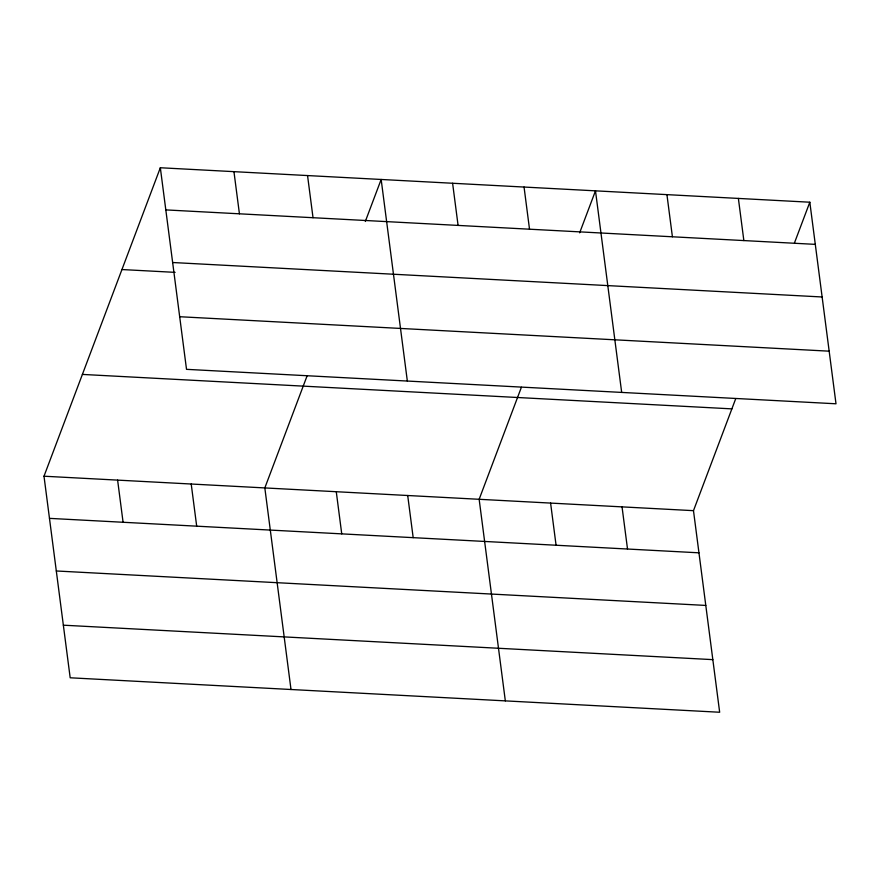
<?xml version="1.0" encoding="UTF-8"?>
<svg xmlns="http://www.w3.org/2000/svg" width="880" height="880" viewBox="0 0 880 880"><rect width="100%" height="100%" fill="white"/><g stroke="black" fill="none" stroke-linecap="round" stroke-linejoin="round"><path stroke-width="1.32" d="M735.735 398.64L693.484 510.664L719.664 712.25L70.18 677.787L44 476.212L160.336 167.75L809.82 202.213L836 403.788L186.516 369.336L160.336 167.75M307.076 375.903L264.825 487.927L291.005 689.513M365.321 221.452L381.161 179.465L407.341 381.051M521.4 387.266L479.149 499.29L505.329 700.876M579.656 232.826L595.485 190.839L621.676 392.425M794.464 242.924L809.82 202.213M165.814 209.902L815.298 244.365M172.645 262.515L822.129 296.978M121.946 269.544L175.109 272.36M179.685 316.723L829.169 351.175M82.39 374.418L731.874 408.87M44 476.212L693.484 510.664M49.478 518.364L698.951 552.816M56.309 570.977L705.793 605.429M63.349 625.185L712.833 659.637M738.375 198.418L743.853 240.57M666.93 194.623L672.408 236.775M622.039 506.869L627.517 549.032M524.051 187.044L529.518 229.196M550.594 503.085L556.072 545.237M452.606 183.26L458.084 225.412M407.704 495.506L413.182 537.658M307.549 175.56L313.027 217.712M336.27 491.711L341.737 533.863M233.948 171.655L239.426 213.807M191.213 484.022L196.691 526.174M117.612 480.117L123.079 522.269"/></g></svg>
